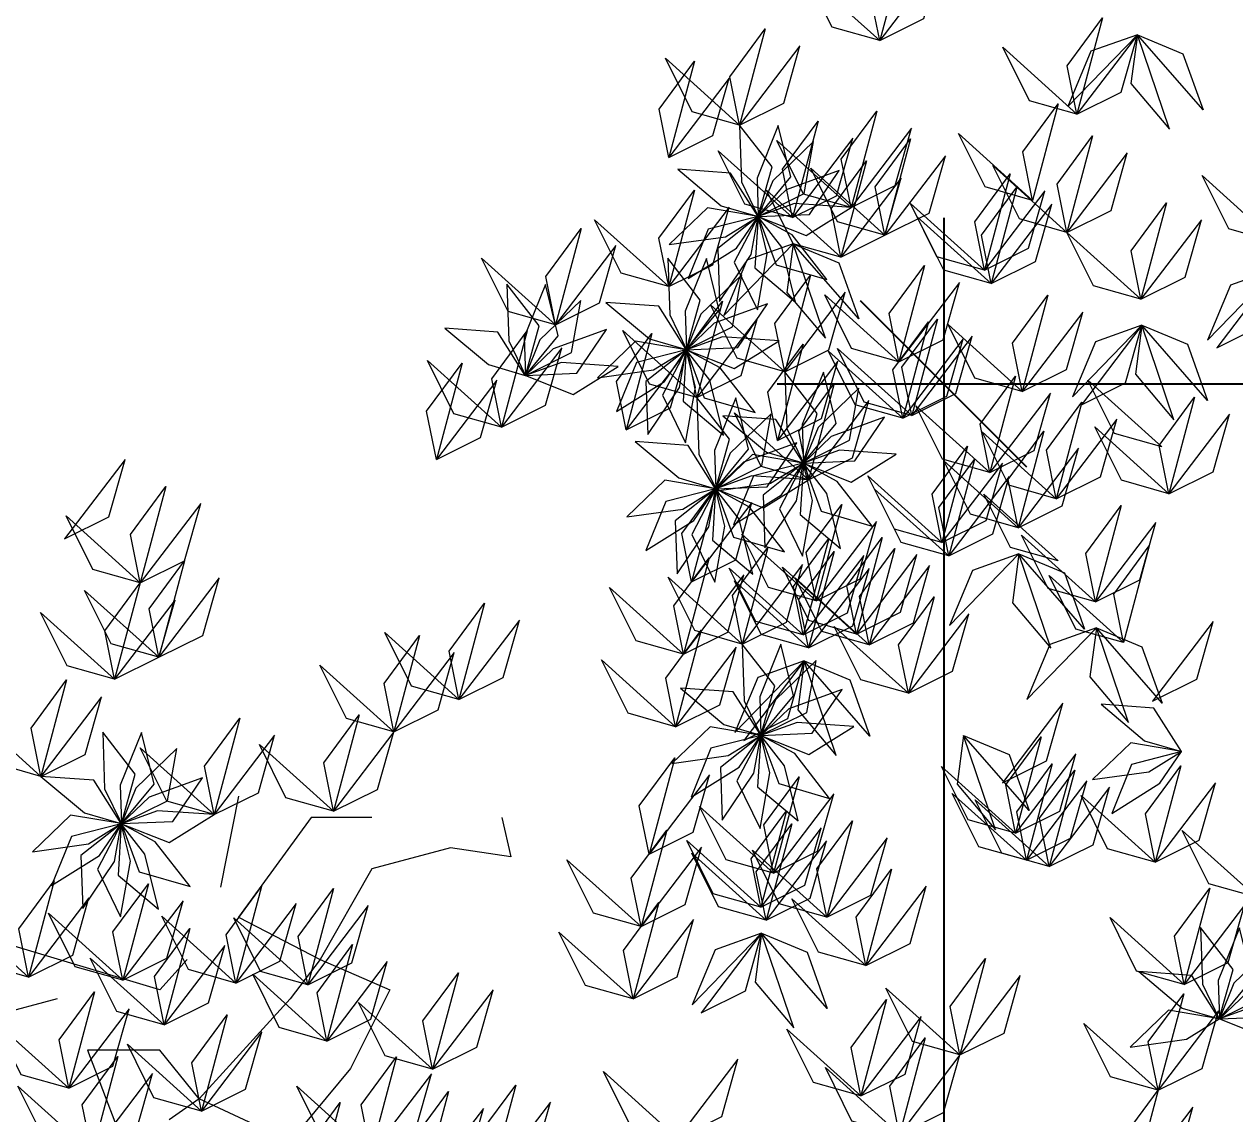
# Model space of a CAD drawing. Header units: inches. Extents: x 4350 to 28384, y -6772 to 993.
# Drawn here: x 15144.4 to 15217.2, y -863.1 to -797.6 of the extents above; entities that cross this region are included whole.
import ezdxf

# ---------------------------------------------------------------- set-up
doc = ezdxf.new("R2010")
doc.units = ezdxf.units.IN
doc.header["$MEASUREMENT"] = 0
doc.layers.add('ARREDAMENTO', color=2, linetype='Continuous', lineweight=18)
doc.layers.add('QUOTE', color=3, linetype='Continuous', lineweight=9)
doc.styles.get("Standard").update_dxf_attribs({"font": 'arial.ttf'})
doc.dimstyles.new('ook', dxfattribs={"dimtxt": 15, "dimasz": 10, "dimexe": 10, "dimexo": 10, "dimgap": 5, "dimtad": 1, "dimtoh": 1, "dimdec": 0, "dimzin": 0, "dimdsep": 46, "dimtxsty": 'Standard', "dimblk": 'OBLIQUE', "dimcen": 0.09, "dimdle": 10, "dimadec": 0, "dimazin": 0, "dimtfac": 1, "dimtdec": 0, "dimtofl": 0, "dimtmove": 0, "dimatfit": 3, "dimldrblk": 'OBLIQUE', "dimfxl": 1, "dimtfill": 2, "dimtfillclr": 1, "dimtolj": 1, "dimtzin": 0, "dimarcsym": 0})

# ---------------------------------------------------------------- blocks, each defined once
blk = doc.blocks.new('_Oblique')
at = {"color": 0, "linetype": 'ByBlock', "lineweight": -2}
blk.add_line((-0.5, -0.5), (0.5, 0.5), dxfattribs=at)
blk = doc.blocks.new('*D96')
at = {"layer": 'Defpoints', "color": 0, "transparency": 16777216}
for p in [(15335.606, -819.222), (15199.687, -1419.222), (15388.969, -1419.222)]:
    blk.add_point(p, dxfattribs=at)
at = {"layer": 'QUOTE', "color": 0, "lineweight": -2, "transparency": 16777216}
for p, q in [((15199.687, -809.222), (15199.687, -1429.222)), ((15325.606, -819.222), (15189.687, -819.222)), ((15378.969, -1419.222), (15189.687, -1419.222))]:
    blk.add_line(p, q, dxfattribs=at)
at = {"layer": 'QUOTE', "color": 0, "lineweight": -2, "transparency": 16777216, "xscale": 10, "yscale": 10, "zscale": 10}
for p, rotation in [((15199.687, -819.222), 90), ((15199.687, -1419.222), 270)]:
    blk.add_blockref('_Oblique', p, dxfattribs=dict(at, rotation=rotation))
at = {"layer": 'QUOTE', "color": 0, "transparency": 16777216, "insert": (15187.084, -1119.222), "char_height": 15, "attachment_point": 5, "rotation": 90, "bg_fill": 1, "box_fill_scale": 1.25, "bg_fill_color": 1, "bg_fill_transparency": 0}
blk.add_mtext('\\A1;600', dxfattribs=at)
blk = doc.blocks.new('jacaranda')
at = {"layer": 'ARREDAMENTO'}
for p, q in [((14074.969, 19336.106), (14073.879, 19330.654)), ((14079.331, 19334.834), (14074.969, 19328.836)), ((14082.966, 19334.834), (14079.331, 19334.834)), ((14090.781, 19334.834), (14091.326, 19332.471)), ((14087.691, 19333.016), (14082.966, 19331.744)), ((14091.326, 19332.471), (14087.691, 19333.016)), ((14089.509, 19332.471), (14089.509, 19332.471)), ((14082.966, 19331.744), (14079.876, 19326.292)), ((14074.969, 19328.836), (14079.876, 19326.292)), ((14070.244, 19324.474), (14058.067, 19328.109)), ((14070.244, 19324.474), (14071.879, 19326.292)), ((14079.876, 19326.292), (14078.059, 19323.929)), ((14079.876, 19326.292), (14084.056, 19324.474)), ((14064.064, 19323.929), (14059.339, 19322.657)), ((14078.059, 19323.929), (14072.606, 19317.931)), ((14084.056, 19324.474), (14081.694, 19319.749)), ((14083.511, 19322.657), (14083.511, 19322.657)), ((14082.239, 19321.566), (14082.239, 19321.566)), ((14070.244, 19320.839), (14065.882, 19320.839)), ((14065.882, 19320.839), (14067.699, 19316.114)), ((14072.606, 19317.931), (14070.244, 19320.839)), ((14081.694, 19319.749), (14078.059, 19315.387)), ((14072.606, 19317.931), (14070.789, 19316.659)), ((14078.059, 19315.387), (14072.606, 19317.931))]:
    blk.add_line(p, q, dxfattribs=at)
at = {"layer": 'ARREDAMENTO', "lineweight": 0}
for points in [[(14113.487, 19381.524), (14112.903, 19384.43), (14115.03, 19387.32), (14113.487, 19381.524)], [(14113.487, 19381.524), (14116.141, 19382.845), (14117.118, 19386.298), (14113.487, 19381.524)], [(14113.487, 19381.524), (14110.635, 19382.33), (14109.035, 19385.543), (14113.487, 19381.524)], [(14125.34, 19377.108), (14124.755, 19380.014), (14126.882, 19382.904), (14125.34, 19377.108)], [(14105.063, 19376.445), (14104.479, 19379.351), (14106.606, 19382.241), (14105.063, 19376.445)], [(14128.97, 19381.882), (14126.178, 19380.886), (14124.796, 19377.574), (14128.97, 19381.882)], [(14125.34, 19377.108), (14127.993, 19378.429), (14128.97, 19381.882), (14125.34, 19377.108)], [(14125.34, 19377.108), (14127.993, 19378.429), (14128.97, 19381.882), (14125.34, 19377.108)], [(14128.97, 19381.882), (14128.581, 19378.943), (14130.896, 19376.201), (14128.97, 19381.882)], [(14128.97, 19381.882), (14131.706, 19380.741), (14132.912, 19377.361), (14128.97, 19381.882)], [(14105.063, 19376.445), (14107.717, 19377.766), (14108.694, 19381.219), (14105.063, 19376.445)], [(14125.34, 19377.108), (14122.487, 19377.914), (14120.887, 19381.127), (14125.34, 19377.108)], [(14100.815, 19374.501), (14100.231, 19377.407), (14102.358, 19380.297), (14100.815, 19374.501)], [(14105.063, 19376.445), (14102.211, 19377.251), (14100.611, 19380.464), (14105.063, 19376.445)], [(14100.815, 19374.501), (14103.469, 19375.822), (14104.446, 19379.275), (14100.815, 19374.501)], [(14122.667, 19371.925), (14122.082, 19374.831), (14124.21, 19377.721), (14122.667, 19371.925)], [(14111.763, 19371.493), (14111.178, 19374.4), (14113.305, 19377.29), (14111.763, 19371.493)], [(14105.063, 19376.445), (14105.183, 19373.038), (14106.187, 19370.962), (14107.016, 19373.932), (14105.063, 19376.445)], [(14107.394, 19376.426), (14106.117, 19373.265), (14106.19, 19370.96), (14108.156, 19373.336), (14107.394, 19376.426)], [(14108.241, 19370.885), (14107.656, 19373.792), (14109.784, 19376.682), (14108.241, 19370.885)], [(14111.763, 19371.493), (14114.417, 19372.815), (14115.394, 19376.268), (14111.763, 19371.493)], [(14109.515, 19375.46), (14107.064, 19373.093), (14106.192, 19370.957), (14108.955, 19372.328), (14109.515, 19375.46)], [(14111.763, 19371.493), (14108.91, 19372.3), (14107.311, 19375.513), (14111.763, 19371.493)], [(14108.241, 19370.885), (14110.895, 19372.206), (14111.872, 19375.659), (14108.241, 19370.885)], [(14113.8, 19369.833), (14113.215, 19372.739), (14115.342, 19375.629), (14113.8, 19369.833)], [(14122.667, 19371.925), (14119.815, 19372.732), (14118.215, 19375.944), (14122.667, 19371.925)], [(14124.734, 19370.001), (14124.149, 19372.907), (14126.276, 19375.797), (14124.734, 19370.001)], [(14108.241, 19370.885), (14105.389, 19371.692), (14103.789, 19374.905), (14108.241, 19370.885)], [(14124.734, 19370.001), (14127.387, 19371.322), (14128.364, 19374.775), (14124.734, 19370.001)], [(14111.146, 19368.512), (14110.561, 19371.418), (14112.689, 19374.308), (14111.146, 19368.512)], [(14113.8, 19369.833), (14116.454, 19371.154), (14117.431, 19374.607), (14113.8, 19369.833)], [(14124.734, 19370.001), (14121.881, 19370.808), (14120.281, 19374.02), (14124.734, 19370.001)], [(14101.353, 19373.795), (14103.964, 19371.604), (14106.179, 19370.961), (14104.527, 19373.565), (14101.353, 19373.795)], [(14111.061, 19373.716), (14107.858, 19372.55), (14106.193, 19370.953), (14109.275, 19371.082), (14111.061, 19373.716)], [(14113.8, 19369.833), (14110.947, 19370.639), (14109.348, 19373.852), (14113.8, 19369.833)], [(14111.146, 19368.512), (14113.8, 19369.833), (14114.777, 19373.286), (14111.146, 19368.512)], [(14119.782, 19367.723), (14119.197, 19370.629), (14121.324, 19373.519), (14119.782, 19367.723)], [(14137.313, 19369.398), (14134.46, 19370.205), (14132.861, 19373.417), (14137.313, 19369.398)], [(14100.807, 19366.737), (14100.222, 19369.644), (14102.35, 19372.534), (14100.807, 19366.737)], [(14111.146, 19368.512), (14108.294, 19369.318), (14106.694, 19372.531), (14111.146, 19368.512)], [(14120.188, 19366.919), (14119.603, 19369.825), (14121.73, 19372.715), (14120.188, 19366.919)], [(14119.782, 19367.723), (14122.436, 19369.044), (14123.412, 19372.497), (14119.782, 19367.723)], [(14100.807, 19366.737), (14103.461, 19368.058), (14104.438, 19371.511), (14100.807, 19366.737)], [(14100.84, 19369.264), (14104.215, 19369.739), (14106.175, 19370.954), (14103.134, 19371.469), (14100.84, 19369.264)], [(14111.763, 19371.493), (14108.363, 19371.731), (14106.192, 19370.95), (14109.06, 19369.814), (14111.763, 19371.493)], [(14119.782, 19367.723), (14116.929, 19368.53), (14115.33, 19371.742), (14119.782, 19367.723)], [(14120.188, 19366.919), (14122.842, 19368.24), (14123.819, 19371.693), (14120.188, 19366.919)], [(14129.186, 19365.982), (14128.601, 19368.888), (14130.728, 19371.778), (14129.186, 19365.982)], [(14100.807, 19366.737), (14097.955, 19367.544), (14096.355, 19370.756), (14100.807, 19366.737)], [(14101.988, 19367.237), (14104.879, 19369.043), (14106.175, 19370.951), (14103.188, 19370.184), (14101.988, 19367.237)], [(14103.863, 19365.851), (14105.769, 19368.677), (14106.177, 19370.947), (14103.76, 19369.032), (14103.863, 19365.851)], [(14106.138, 19365.348), (14106.73, 19368.705), (14106.18, 19370.945), (14104.751, 19368.212), (14106.138, 19365.348)], [(14108.422, 19365.814), (14107.597, 19369.121), (14106.184, 19370.944), (14105.99, 19367.866), (14108.422, 19365.814)], [(14110.319, 19367.169), (14108.22, 19369.855), (14106.187, 19370.945), (14107.262, 19368.053), (14110.319, 19367.169)], [(14120.188, 19366.919), (14117.335, 19367.725), (14115.736, 19370.938), (14120.188, 19366.919)], [(14129.186, 19365.982), (14131.839, 19367.303), (14132.816, 19370.756), (14129.186, 19365.982)], [(14094.007, 19364.437), (14093.422, 19367.343), (14095.549, 19370.233), (14094.007, 19364.437)], [(14129.186, 19365.982), (14126.333, 19366.789), (14124.734, 19370.001), (14129.186, 19365.982)], [(14094.007, 19364.437), (14096.661, 19365.758), (14097.638, 19369.211), (14094.007, 19364.437)], [(14108.294, 19369.318), (14105.501, 19368.323), (14104.12, 19365.011), (14108.294, 19369.318)], [(14108.294, 19369.318), (14107.904, 19366.38), (14110.22, 19363.638), (14108.294, 19369.318)], [(14108.294, 19369.318), (14111.03, 19368.177), (14112.235, 19364.797), (14108.294, 19369.318)], [(14094.007, 19364.437), (14091.154, 19365.244), (14089.555, 19368.456), (14094.007, 19364.437)], [(14100.748, 19368.441), (14100.867, 19365.034), (14101.871, 19362.957), (14102.7, 19365.928), (14100.748, 19368.441)], [(14103.078, 19368.422), (14101.801, 19365.261), (14101.874, 19362.956), (14103.84, 19365.332), (14103.078, 19368.422)], [(14105.199, 19367.456), (14102.748, 19365.089), (14101.876, 19362.953), (14104.639, 19364.324), (14105.199, 19367.456)], [(14114.644, 19362.223), (14114.06, 19365.129), (14116.187, 19368.019), (14114.644, 19362.223)], [(14137.365, 19367.831), (14134.573, 19366.836), (14133.191, 19363.524), (14137.365, 19367.831)], [(14133.734, 19363.057), (14136.388, 19364.378), (14137.365, 19367.831), (14133.734, 19363.057)], [(14091.076, 19366.89), (14091.195, 19363.484), (14092.199, 19361.407), (14093.029, 19364.378), (14091.076, 19366.89)], [(14093.406, 19366.871), (14092.13, 19363.711), (14092.202, 19361.405), (14094.168, 19363.782), (14093.406, 19366.871)], [(14107.78, 19361.625), (14107.195, 19364.531), (14109.322, 19367.421), (14107.78, 19361.625)], [(14114.644, 19362.223), (14117.298, 19363.544), (14118.275, 19366.997), (14114.644, 19362.223)], [(14107.78, 19361.625), (14110.434, 19362.946), (14111.411, 19366.399), (14107.78, 19361.625)], [(14114.644, 19362.223), (14111.792, 19363.029), (14110.192, 19366.242), (14114.644, 19362.223)], [(14122.056, 19360.433), (14121.471, 19363.34), (14123.598, 19366.23), (14122.056, 19360.433)], [(14095.528, 19365.906), (14093.076, 19363.538), (14092.204, 19361.402), (14094.967, 19362.774), (14095.528, 19365.906)], [(14097.037, 19365.791), (14099.648, 19363.6), (14101.863, 19362.956), (14100.211, 19365.561), (14097.037, 19365.791)], [(14106.745, 19365.712), (14103.542, 19364.546), (14101.877, 19362.949), (14104.959, 19363.078), (14106.745, 19365.712)], [(14102.508, 19360.079), (14101.924, 19362.985), (14104.051, 19365.875), (14102.508, 19360.079)], [(14107.78, 19361.625), (14104.927, 19362.432), (14103.328, 19365.644), (14107.78, 19361.625)], [(14102.508, 19360.079), (14105.162, 19361.4), (14106.139, 19364.853), (14102.508, 19360.079)], [(14114.87, 19358.837), (14114.285, 19361.743), (14116.412, 19364.633), (14114.87, 19358.837)], [(14115.41, 19358.996), (14114.825, 19361.902), (14116.953, 19364.792), (14115.41, 19358.996)], [(14122.056, 19360.433), (14124.71, 19361.755), (14125.687, 19365.208), (14122.056, 19360.433)], [(14087.365, 19364.24), (14089.977, 19362.049), (14092.192, 19361.406), (14090.539, 19364.01), (14087.365, 19364.24)], [(14090.759, 19358.289), (14090.174, 19361.195), (14092.301, 19364.085), (14090.759, 19358.289)], [(14097.073, 19364.161), (14093.87, 19362.995), (14092.205, 19361.399), (14095.287, 19361.528), (14097.073, 19364.161)], [(14098.26, 19358.135), (14097.676, 19361.041), (14099.803, 19363.931), (14098.26, 19358.135)], [(14102.508, 19360.079), (14099.656, 19360.885), (14098.056, 19364.098), (14102.508, 19360.079)], [(14122.056, 19360.433), (14119.203, 19361.24), (14117.604, 19364.453), (14122.056, 19360.433)], [(14129.238, 19364.415), (14126.446, 19363.42), (14125.064, 19360.108), (14129.238, 19364.415)], [(14125.607, 19359.641), (14128.261, 19360.962), (14129.238, 19364.415), (14125.607, 19359.641)], [(14129.238, 19364.415), (14128.848, 19361.476), (14131.164, 19358.735), (14129.238, 19364.415)], [(14129.238, 19364.415), (14131.974, 19363.274), (14133.179, 19359.894), (14129.238, 19364.415)], [(14096.524, 19361.26), (14099.899, 19361.735), (14101.859, 19362.95), (14098.818, 19363.465), (14096.524, 19361.26)], [(14107.447, 19363.489), (14104.047, 19363.727), (14101.877, 19362.946), (14104.744, 19361.81), (14107.447, 19363.489)], [(14107.343, 19357.488), (14106.758, 19360.394), (14108.886, 19363.284), (14107.343, 19357.488)], [(14114.87, 19358.837), (14117.523, 19360.158), (14118.5, 19363.611), (14114.87, 19358.837)], [(14115.41, 19358.996), (14118.064, 19360.317), (14119.041, 19363.77), (14115.41, 19358.996)], [(14090.759, 19358.289), (14093.413, 19359.61), (14094.39, 19363.063), (14090.759, 19358.289)], [(14097.673, 19359.232), (14100.563, 19361.039), (14101.86, 19362.947), (14098.872, 19362.18), (14097.673, 19359.232)], [(14098.26, 19358.135), (14100.914, 19359.456), (14101.891, 19362.909), (14098.26, 19358.135)], [(14099.547, 19357.847), (14101.453, 19360.673), (14101.861, 19362.943), (14099.444, 19361.028), (14099.547, 19357.847)], [(14101.823, 19357.344), (14102.414, 19360.701), (14101.864, 19362.941), (14100.435, 19360.208), (14101.823, 19357.344)], [(14104.106, 19357.81), (14103.281, 19361.117), (14101.868, 19362.94), (14101.674, 19359.862), (14104.106, 19357.81)], [(14106.003, 19359.165), (14103.904, 19361.85), (14101.871, 19362.94), (14102.946, 19360.049), (14106.003, 19359.165)], [(14114.87, 19358.837), (14112.017, 19359.644), (14110.417, 19362.856), (14114.87, 19358.837)], [(14115.41, 19358.996), (14112.558, 19359.803), (14110.958, 19363.015), (14115.41, 19358.996)], [(14086.851, 19356.343), (14086.266, 19359.25), (14088.394, 19362.14), (14086.851, 19356.343)], [(14090.759, 19358.289), (14087.906, 19359.095), (14086.307, 19362.308), (14090.759, 19358.289)], [(14097.775, 19361.939), (14094.375, 19362.176), (14092.205, 19361.395), (14095.073, 19360.259), (14097.775, 19361.939)], [(14107.343, 19357.488), (14109.997, 19358.809), (14110.974, 19362.262), (14107.343, 19357.488)], [(14107.78, 19361.625), (14107.899, 19358.219), (14108.903, 19356.142), (14109.733, 19359.113), (14107.78, 19361.625)], [(14086.851, 19356.343), (14089.505, 19357.665), (14090.482, 19361.118), (14086.851, 19356.343)], [(14109.208, 19355.127), (14108.623, 19358.034), (14110.75, 19360.923), (14109.208, 19355.127)], [(14110.11, 19361.606), (14108.834, 19358.446), (14108.906, 19356.14), (14110.872, 19358.517), (14110.11, 19361.606)], [(14120.112, 19355.559), (14119.527, 19358.465), (14121.655, 19361.355), (14120.112, 19355.559)], [(14130.448, 19357.107), (14127.596, 19357.913), (14125.996, 19361.126), (14130.448, 19357.107)], [(14112.232, 19360.641), (14109.78, 19358.273), (14108.908, 19356.137), (14111.671, 19357.509), (14112.232, 19360.641)], [(14120.112, 19355.559), (14122.766, 19356.88), (14123.743, 19360.333), (14120.112, 19355.559)], [(14102.508, 19360.079), (14102.628, 19356.672), (14103.632, 19354.596), (14104.461, 19357.566), (14102.508, 19360.079)], [(14104.839, 19360.06), (14103.562, 19356.899), (14103.635, 19354.594), (14105.601, 19356.97), (14104.839, 19360.06)], [(14109.208, 19355.127), (14111.862, 19356.448), (14112.839, 19359.901), (14109.208, 19355.127)], [(14120.112, 19355.559), (14117.26, 19356.366), (14115.66, 19359.578), (14120.112, 19355.559)], [(14124.096, 19353.993), (14123.511, 19356.9), (14125.638, 19359.79), (14124.096, 19353.993)], [(14130.865, 19354.293), (14130.28, 19357.199), (14132.408, 19360.089), (14130.865, 19354.293)], [(14106.96, 19359.094), (14104.509, 19356.727), (14103.637, 19354.591), (14106.4, 19355.962), (14106.96, 19359.094)], [(14104.069, 19358.975), (14106.681, 19356.784), (14108.896, 19356.141), (14107.243, 19358.745), (14104.069, 19358.975)], [(14109.208, 19355.127), (14106.355, 19355.934), (14104.756, 19359.146), (14109.208, 19355.127)], [(14113.777, 19358.896), (14110.574, 19357.73), (14108.909, 19356.134), (14111.991, 19356.263), (14113.777, 19358.896)], [(14124.096, 19353.993), (14126.749, 19355.315), (14127.726, 19358.768), (14124.096, 19353.993)], [(14130.865, 19354.293), (14133.519, 19355.614), (14134.496, 19359.067), (14130.865, 19354.293)], [(14124.096, 19353.993), (14121.243, 19354.8), (14119.643, 19358.013), (14124.096, 19353.993)], [(14121.799, 19352.247), (14121.214, 19355.153), (14123.342, 19358.043), (14121.799, 19352.247)], [(14130.865, 19354.293), (14128.013, 19355.1), (14126.413, 19358.312), (14130.865, 19354.293)], [(14098.798, 19357.429), (14101.409, 19355.238), (14103.624, 19354.594), (14101.972, 19357.199), (14098.798, 19357.429)], [(14108.506, 19357.35), (14105.303, 19356.184), (14103.638, 19354.587), (14106.72, 19354.716), (14108.506, 19357.35)], [(14103.556, 19354.445), (14106.931, 19354.919), (14108.892, 19356.135), (14105.85, 19356.649), (14103.556, 19354.445)], [(14114.479, 19356.674), (14111.079, 19356.911), (14108.909, 19356.13), (14111.777, 19354.994), (14114.479, 19356.674)], [(14117.227, 19351.357), (14116.642, 19354.263), (14118.769, 19357.153), (14117.227, 19351.357)], [(14121.799, 19352.247), (14124.453, 19353.568), (14125.43, 19357.021), (14121.799, 19352.247)], [(14064.514, 19351.575), (14067.168, 19352.896), (14068.145, 19356.349), (14064.514, 19351.575)], [(14104.705, 19352.417), (14107.595, 19354.223), (14108.892, 19356.131), (14105.904, 19355.364), (14104.705, 19352.417)], [(14106.579, 19351.032), (14108.485, 19353.858), (14108.893, 19356.128), (14106.476, 19354.212), (14106.579, 19351.032)], [(14108.855, 19350.529), (14109.447, 19353.885), (14108.896, 19356.125), (14107.467, 19353.392), (14108.855, 19350.529)], [(14111.138, 19350.995), (14110.314, 19354.302), (14108.9, 19356.124), (14108.706, 19353.046), (14111.138, 19350.995)], [(14113.035, 19352.349), (14110.936, 19355.035), (14108.904, 19356.125), (14109.979, 19353.234), (14113.035, 19352.349)], [(14117.633, 19350.552), (14117.048, 19353.459), (14119.175, 19356.349), (14117.633, 19350.552)], [(14117.227, 19351.357), (14119.881, 19352.678), (14120.858, 19356.131), (14117.227, 19351.357)], [(14121.799, 19352.247), (14118.947, 19353.054), (14117.347, 19356.266), (14121.799, 19352.247)], [(14098.285, 19352.898), (14101.66, 19353.373), (14103.62, 19354.588), (14100.579, 19355.103), (14098.285, 19352.898)], [(14109.208, 19355.127), (14105.808, 19355.365), (14103.637, 19354.584), (14106.505, 19353.448), (14109.208, 19355.127)], [(14117.227, 19351.357), (14114.374, 19352.164), (14112.775, 19355.376), (14117.227, 19351.357)], [(14117.633, 19350.552), (14120.287, 19351.873), (14121.264, 19355.327), (14117.633, 19350.552)], [(14069.057, 19348.934), (14068.473, 19351.841), (14070.6, 19354.731), (14069.057, 19348.934)], [(14099.434, 19350.87), (14102.324, 19352.677), (14103.62, 19354.585), (14100.633, 19353.818), (14099.434, 19350.87)], [(14101.308, 19349.485), (14103.214, 19352.311), (14103.622, 19354.581), (14101.205, 19352.666), (14101.308, 19349.485)], [(14102.181, 19348.993), (14101.596, 19351.899), (14103.723, 19354.789), (14102.181, 19348.993)], [(14103.584, 19348.982), (14104.175, 19352.339), (14103.625, 19354.579), (14102.196, 19351.846), (14103.584, 19348.982)], [(14105.867, 19349.448), (14105.042, 19352.755), (14103.629, 19354.578), (14103.435, 19351.5), (14105.867, 19349.448)], [(14107.764, 19350.803), (14105.665, 19353.488), (14103.632, 19354.578), (14104.707, 19351.687), (14107.764, 19350.803)], [(14117.633, 19350.552), (14114.78, 19351.359), (14113.181, 19354.572), (14117.633, 19350.552)], [(14069.057, 19348.934), (14071.711, 19350.256), (14072.688, 19353.709), (14069.057, 19348.934)], [(14102.181, 19348.993), (14104.835, 19350.314), (14105.812, 19353.767), (14102.181, 19348.993)], [(14109.66, 19347.848), (14109.075, 19350.754), (14111.202, 19353.644), (14109.66, 19347.848)], [(14124.201, 19350.25), (14121.348, 19351.057), (14119.749, 19354.269), (14124.201, 19350.25)], [(14069.057, 19348.934), (14066.205, 19349.741), (14064.605, 19352.954), (14069.057, 19348.934)], [(14126.457, 19347.791), (14125.872, 19350.698), (14127.999, 19353.588), (14126.457, 19347.791)], [(14109.66, 19347.848), (14112.313, 19349.169), (14113.29, 19352.622), (14109.66, 19347.848)], [(14126.457, 19347.791), (14129.11, 19349.112), (14130.087, 19352.565), (14126.457, 19347.791)], [(14109.66, 19347.848), (14106.807, 19348.655), (14105.207, 19351.867), (14109.66, 19347.848)], [(14108.896, 19345.806), (14108.311, 19348.713), (14110.439, 19351.603), (14108.896, 19345.806)], [(14112.09, 19345.856), (14111.505, 19348.763), (14113.632, 19351.653), (14112.09, 19345.856)], [(14126.457, 19347.791), (14123.604, 19348.598), (14122.004, 19351.811), (14126.457, 19347.791)], [(14105.225, 19345.259), (14104.64, 19348.165), (14106.767, 19351.055), (14105.225, 19345.259)], [(14109.213, 19345.027), (14108.628, 19347.934), (14110.756, 19350.824), (14109.213, 19345.027)], [(14112.856, 19345.21), (14112.271, 19348.116), (14114.398, 19351.006), (14112.856, 19345.21)], [(14128.13, 19345.354), (14127.545, 19348.26), (14129.673, 19351.15), (14128.13, 19345.354)], [(14070.169, 19344.459), (14069.584, 19347.366), (14071.711, 19350.256), (14070.169, 19344.459)], [(14101.702, 19344.642), (14101.117, 19347.548), (14103.244, 19350.438), (14101.702, 19344.642)], [(14105.225, 19345.259), (14107.879, 19346.58), (14108.856, 19350.033), (14105.225, 19345.259)], [(14108.896, 19345.806), (14111.55, 19347.128), (14112.527, 19350.581), (14108.896, 19345.806)], [(14112.09, 19345.856), (14114.743, 19347.178), (14115.72, 19350.631), (14112.09, 19345.856)], [(14112.856, 19345.21), (14115.51, 19346.531), (14116.487, 19349.984), (14112.856, 19345.21)], [(14121.851, 19350.68), (14119.059, 19349.685), (14117.678, 19346.373), (14121.851, 19350.68)], [(14121.851, 19350.68), (14121.462, 19347.742), (14123.777, 19345), (14121.851, 19350.68)], [(14121.851, 19350.68), (14124.588, 19349.539), (14125.793, 19346.159), (14121.851, 19350.68)], [(14105.225, 19345.259), (14102.372, 19346.066), (14100.773, 19349.278), (14105.225, 19345.259)], [(14101.702, 19344.642), (14104.356, 19345.963), (14105.333, 19349.416), (14101.702, 19344.642)], [(14108.896, 19345.806), (14106.044, 19346.613), (14104.444, 19349.826), (14108.896, 19345.806)], [(14112.09, 19345.856), (14109.237, 19346.663), (14107.637, 19349.876), (14112.09, 19345.856)], [(14109.213, 19345.027), (14111.867, 19346.348), (14112.844, 19349.801), (14109.213, 19345.027)], [(14128.13, 19345.354), (14125.278, 19346.161), (14123.678, 19349.373), (14128.13, 19345.354)], [(14067.515, 19343.138), (14066.93, 19346.045), (14069.057, 19348.934), (14067.515, 19343.138)], [(14070.169, 19344.459), (14072.823, 19345.78), (14073.8, 19349.233), (14070.169, 19344.459)], [(14101.702, 19344.642), (14098.849, 19345.449), (14097.25, 19348.661), (14101.702, 19344.642)], [(14109.213, 19345.027), (14106.361, 19345.834), (14104.761, 19349.047), (14109.213, 19345.027)], [(14112.856, 19345.21), (14110.003, 19346.016), (14108.404, 19349.229), (14112.856, 19345.21)], [(14070.169, 19344.459), (14067.316, 19345.266), (14065.717, 19348.479), (14070.169, 19344.459)], [(14067.515, 19343.138), (14070.169, 19344.459), (14071.146, 19347.912), (14067.515, 19343.138)], [(14115.211, 19342.299), (14114.626, 19345.205), (14116.753, 19348.095), (14115.211, 19342.299)], [(14067.515, 19343.138), (14064.662, 19343.945), (14063.063, 19347.157), (14067.515, 19343.138)], [(14088.204, 19341.923), (14087.619, 19344.829), (14089.746, 19347.719), (14088.204, 19341.923)], [(14115.211, 19342.299), (14117.864, 19343.62), (14118.841, 19347.073), (14115.211, 19342.299)], [(14088.204, 19341.923), (14090.858, 19343.244), (14091.835, 19346.697), (14088.204, 19341.923)], [(14129.886, 19341.832), (14132.54, 19343.153), (14133.517, 19346.606), (14129.886, 19341.832)], [(14084.296, 19339.977), (14083.711, 19342.884), (14085.839, 19345.774), (14084.296, 19339.977)], [(14088.204, 19341.923), (14085.351, 19342.729), (14083.752, 19345.942), (14088.204, 19341.923)], [(14101.223, 19340.291), (14100.638, 19343.197), (14102.766, 19346.087), (14101.223, 19340.291)], [(14115.211, 19342.299), (14112.358, 19343.105), (14110.759, 19346.318), (14115.211, 19342.299)], [(14126.509, 19346.224), (14123.717, 19345.229), (14122.335, 19341.917), (14126.509, 19346.224)], [(14126.509, 19346.224), (14126.119, 19343.286), (14128.435, 19340.544), (14126.509, 19346.224)], [(14126.509, 19346.224), (14129.245, 19345.083), (14130.45, 19341.703), (14126.509, 19346.224)], [(14101.223, 19340.291), (14103.877, 19341.612), (14104.854, 19345.065), (14101.223, 19340.291)], [(14105.225, 19345.259), (14105.344, 19341.853), (14106.348, 19339.776), (14107.178, 19342.747), (14105.225, 19345.259)], [(14107.555, 19345.24), (14106.279, 19342.08), (14106.351, 19339.774), (14108.317, 19342.151), (14107.555, 19345.24)], [(14084.296, 19339.977), (14086.95, 19341.298), (14087.927, 19344.751), (14084.296, 19339.977)], [(14101.223, 19340.291), (14098.371, 19341.098), (14096.771, 19344.31), (14101.223, 19340.291)], [(14108.948, 19344.239), (14106.156, 19343.244), (14104.775, 19339.932), (14108.948, 19344.239)], [(14105.318, 19339.465), (14107.971, 19340.786), (14108.948, 19344.239), (14105.318, 19339.465)], [(14109.677, 19344.275), (14107.225, 19341.907), (14106.353, 19339.771), (14109.116, 19341.143), (14109.677, 19344.275)], [(14108.948, 19344.239), (14108.559, 19341.301), (14110.874, 19338.559), (14108.948, 19344.239)], [(14108.948, 19344.239), (14111.685, 19343.099), (14112.89, 19339.718), (14108.948, 19344.239)], [(14084.296, 19339.977), (14081.444, 19340.784), (14079.844, 19343.996), (14084.296, 19339.977)], [(14063.09, 19337.303), (14062.505, 19340.21), (14064.632, 19343.1), (14063.09, 19337.303)], [(14063.09, 19337.303), (14065.744, 19338.625), (14066.721, 19342.078), (14063.09, 19337.303)], [(14101.514, 19342.609), (14104.126, 19340.418), (14106.341, 19339.775), (14104.688, 19342.379), (14101.514, 19342.609)], [(14111.222, 19342.53), (14108.019, 19341.364), (14106.354, 19339.768), (14109.436, 19339.897), (14111.222, 19342.53)], [(14063.09, 19337.303), (14060.237, 19338.11), (14058.638, 19341.323), (14063.09, 19337.303)], [(14120.859, 19336.924), (14123.513, 19338.245), (14124.49, 19341.698), (14120.859, 19336.924)], [(14126.789, 19341.638), (14129.4, 19339.447), (14131.615, 19338.804), (14129.962, 19341.408), (14126.789, 19341.638)], [(14073.5, 19335.002), (14072.915, 19337.908), (14075.042, 19340.798), (14073.5, 19335.002)], [(14080.666, 19335.203), (14080.081, 19338.109), (14082.208, 19340.999), (14080.666, 19335.203)], [(14111.924, 19340.308), (14108.524, 19340.545), (14106.354, 19339.764), (14109.222, 19338.628), (14111.924, 19340.308)], [(14066.8, 19339.953), (14066.919, 19336.547), (14067.923, 19334.47), (14068.753, 19337.441), (14066.8, 19339.953)], [(14069.131, 19339.934), (14067.854, 19336.774), (14067.927, 19334.469), (14069.893, 19336.845), (14069.131, 19339.934)], [(14080.666, 19335.203), (14083.319, 19336.524), (14084.296, 19339.977), (14080.666, 19335.203)], [(14101.001, 19338.079), (14104.376, 19338.553), (14106.337, 19339.769), (14103.295, 19340.283), (14101.001, 19338.079)], [(14073.5, 19335.002), (14076.153, 19336.323), (14077.13, 19339.776), (14073.5, 19335.002)], [(14080.666, 19335.203), (14077.813, 19336.01), (14076.213, 19339.222), (14080.666, 19335.203)], [(14102.15, 19336.051), (14105.04, 19337.857), (14106.337, 19339.765), (14103.349, 19338.998), (14102.15, 19336.051)], [(14104.024, 19334.666), (14105.93, 19337.491), (14106.338, 19339.762), (14103.921, 19337.846), (14104.024, 19334.666)], [(14106.3, 19334.163), (14106.892, 19337.519), (14106.341, 19339.759), (14104.912, 19337.026), (14106.3, 19334.163)], [(14108.583, 19334.629), (14107.759, 19337.936), (14106.345, 19339.758), (14106.151, 19336.68), (14108.583, 19334.629)], [(14110.48, 19335.983), (14108.381, 19338.669), (14106.349, 19339.759), (14107.424, 19336.868), (14110.48, 19335.983)], [(14118.524, 19339.767), (14118.134, 19336.828), (14120.45, 19334.087), (14118.524, 19339.767)], [(14118.524, 19339.767), (14121.26, 19338.626), (14122.465, 19335.246), (14118.524, 19339.767)], [(14121.646, 19333.884), (14121.061, 19336.79), (14123.188, 19339.68), (14121.646, 19333.884)], [(14126.275, 19337.108), (14129.651, 19337.582), (14131.611, 19338.798), (14128.57, 19339.312), (14126.275, 19337.108)], [(14071.252, 19338.969), (14068.8, 19336.601), (14067.929, 19334.466), (14070.692, 19335.837), (14071.252, 19338.969)], [(14073.5, 19335.002), (14070.647, 19335.809), (14069.048, 19339.021), (14073.5, 19335.002)], [(14099.626, 19332.627), (14099.041, 19335.533), (14101.168, 19338.423), (14099.626, 19332.627)], [(14121.646, 19333.884), (14124.3, 19335.205), (14125.277, 19338.658), (14121.646, 19333.884)], [(14127.424, 19335.08), (14130.315, 19336.886), (14131.611, 19338.794), (14128.624, 19338.027), (14127.424, 19335.08)], [(14121.646, 19333.884), (14118.793, 19334.691), (14117.194, 19337.903), (14121.646, 19333.884)], [(14122.302, 19332.262), (14121.717, 19335.168), (14123.844, 19338.058), (14122.302, 19332.262)], [(14123.668, 19331.877), (14123.083, 19334.783), (14125.211, 19337.673), (14123.668, 19331.877)], [(14130.034, 19332.143), (14129.45, 19335.049), (14131.577, 19337.939), (14130.034, 19332.143)], [(14063.09, 19337.303), (14065.701, 19335.113), (14067.916, 19334.469), (14066.264, 19337.074), (14063.09, 19337.303)], [(14072.798, 19337.224), (14069.595, 19336.059), (14067.93, 19334.462), (14071.012, 19334.591), (14072.798, 19337.224)], [(14099.626, 19332.627), (14102.28, 19333.948), (14103.257, 19337.401), (14099.626, 19332.627)], [(14107.105, 19331.482), (14106.52, 19334.388), (14108.647, 19337.278), (14107.105, 19331.482)], [(14122.302, 19332.262), (14124.955, 19333.583), (14125.932, 19337.036), (14122.302, 19332.262)], [(14130.034, 19332.143), (14132.688, 19333.464), (14133.665, 19336.917), (14130.034, 19332.143)], [(14107.105, 19331.482), (14109.758, 19332.803), (14110.735, 19336.256), (14107.105, 19331.482)], [(14122.302, 19332.262), (14119.449, 19333.068), (14117.85, 19336.281), (14122.302, 19332.262)], [(14123.668, 19331.877), (14126.322, 19333.198), (14127.299, 19336.651), (14123.668, 19331.877)], [(14130.034, 19332.143), (14127.182, 19332.95), (14125.582, 19336.162), (14130.034, 19332.143)], [(14107.105, 19331.482), (14104.252, 19332.289), (14102.652, 19335.501), (14107.105, 19331.482)], [(14123.668, 19331.877), (14120.816, 19332.684), (14119.216, 19335.896), (14123.668, 19331.877)], [(14062.576, 19332.773), (14065.952, 19333.248), (14067.912, 19334.463), (14064.871, 19334.978), (14062.576, 19332.773)], [(14073.5, 19335.002), (14070.1, 19335.24), (14067.929, 19334.458), (14070.797, 19333.323), (14073.5, 19335.002)], [(14106.341, 19329.44), (14105.756, 19332.347), (14107.884, 19335.237), (14106.341, 19329.44)], [(14063.725, 19330.745), (14066.616, 19332.552), (14067.912, 19334.459), (14064.925, 19333.693), (14063.725, 19330.745)], [(14065.6, 19329.36), (14067.505, 19332.186), (14067.914, 19334.456), (14065.496, 19332.54), (14065.6, 19329.36)], [(14067.875, 19328.857), (14068.467, 19332.214), (14067.917, 19334.454), (14066.488, 19331.72), (14067.875, 19328.857)], [(14070.159, 19329.323), (14069.334, 19332.63), (14067.92, 19334.453), (14067.726, 19331.374), (14070.159, 19329.323)], [(14072.055, 19330.677), (14069.957, 19333.363), (14067.924, 19334.453), (14068.999, 19331.562), (14072.055, 19330.677)], [(14099.147, 19328.276), (14098.562, 19331.182), (14100.69, 19334.072), (14099.147, 19328.276)], [(14106.658, 19328.661), (14106.073, 19331.567), (14108.201, 19334.457), (14106.658, 19328.661)], [(14106.341, 19329.44), (14108.995, 19330.761), (14109.972, 19334.214), (14106.341, 19329.44)], [(14110.301, 19328.843), (14109.716, 19331.75), (14111.843, 19334.64), (14110.301, 19328.843)], [(14136.117, 19330.035), (14133.264, 19330.842), (14131.665, 19334.054), (14136.117, 19330.035)], [(14106.341, 19329.44), (14103.489, 19330.247), (14101.889, 19333.459), (14106.341, 19329.44)], [(14106.658, 19328.661), (14109.312, 19329.982), (14110.289, 19333.435), (14106.658, 19328.661)], [(14110.301, 19328.843), (14112.955, 19330.164), (14113.932, 19333.618), (14110.301, 19328.843)], [(14099.147, 19328.276), (14101.801, 19329.597), (14102.778, 19333.05), (14099.147, 19328.276)], [(14106.658, 19328.661), (14103.806, 19329.468), (14102.206, 19332.68), (14106.658, 19328.661)], [(14110.301, 19328.843), (14107.448, 19329.65), (14105.849, 19332.863), (14110.301, 19328.843)], [(14099.147, 19328.276), (14096.294, 19329.083), (14094.695, 19332.295), (14099.147, 19328.276)], [(14112.656, 19325.932), (14112.071, 19328.839), (14114.198, 19331.729), (14112.656, 19325.932)], [(14062.346, 19325.231), (14061.761, 19328.138), (14063.889, 19331.028), (14062.346, 19325.231)], [(14068.002, 19325.054), (14067.417, 19327.96), (14069.544, 19330.85), (14068.002, 19325.054)], [(14074.8, 19324.883), (14074.215, 19327.789), (14076.343, 19330.679), (14074.8, 19324.883)], [(14079.125, 19324.775), (14078.54, 19327.681), (14080.668, 19330.571), (14079.125, 19324.775)], [(14112.656, 19325.932), (14115.309, 19327.253), (14116.286, 19330.706), (14112.656, 19325.932)], [(14131.776, 19324.798), (14131.191, 19327.704), (14133.318, 19330.594), (14131.776, 19324.798)], [(14062.346, 19325.231), (14065, 19326.552), (14065.977, 19330.005), (14062.346, 19325.231)], [(14068.002, 19325.054), (14070.656, 19326.375), (14071.633, 19329.828), (14068.002, 19325.054)], [(14074.8, 19324.883), (14077.454, 19326.204), (14078.431, 19329.657), (14074.8, 19324.883)], [(14098.668, 19323.925), (14098.083, 19326.831), (14100.211, 19329.721), (14098.668, 19323.925)], [(14112.656, 19325.932), (14109.803, 19326.739), (14108.204, 19329.952), (14112.656, 19325.932)], [(14062.346, 19325.231), (14059.494, 19326.038), (14057.894, 19329.25), (14062.346, 19325.231)], [(14068.002, 19325.054), (14065.149, 19325.861), (14063.55, 19329.073), (14068.002, 19325.054)], [(14074.8, 19324.883), (14071.948, 19325.69), (14070.348, 19328.902), (14074.8, 19324.883)], [(14079.125, 19324.775), (14081.779, 19326.096), (14082.756, 19329.549), (14079.125, 19324.775)], [(14131.776, 19324.798), (14134.43, 19326.119), (14135.407, 19329.572), (14131.776, 19324.798)], [(14070.503, 19322.362), (14069.918, 19325.268), (14072.046, 19328.158), (14070.503, 19322.362)], [(14079.125, 19324.775), (14076.273, 19325.581), (14074.673, 19328.794), (14079.125, 19324.775)], [(14098.668, 19323.925), (14101.322, 19325.246), (14102.299, 19328.699), (14098.668, 19323.925)], [(14131.776, 19324.798), (14128.923, 19325.605), (14127.324, 19328.817), (14131.776, 19324.798)], [(14132.767, 19328.217), (14132.886, 19324.811), (14133.89, 19322.734), (14134.72, 19325.705), (14132.767, 19328.217)], [(14135.098, 19328.198), (14133.821, 19325.038), (14133.894, 19322.732), (14135.86, 19325.109), (14135.098, 19328.198)], [(14098.668, 19323.925), (14095.816, 19324.732), (14094.216, 19327.944), (14098.668, 19323.925)], [(14106.393, 19327.873), (14103.601, 19326.878), (14102.22, 19323.566), (14106.393, 19327.873)], [(14102.763, 19323.099), (14105.416, 19324.42), (14106.393, 19327.873), (14102.763, 19323.099)], [(14106.393, 19327.873), (14106.004, 19324.935), (14108.319, 19322.193), (14106.393, 19327.873)], [(14106.393, 19327.873), (14109.13, 19326.732), (14110.335, 19323.352), (14106.393, 19327.873)], [(14070.503, 19322.362), (14073.157, 19323.683), (14074.134, 19327.136), (14070.503, 19322.362)], [(14080.267, 19321.394), (14079.682, 19324.3), (14081.809, 19327.19), (14080.267, 19321.394)], [(14137.219, 19327.233), (14134.767, 19324.865), (14133.896, 19322.73), (14136.659, 19324.101), (14137.219, 19327.233)], [(14070.503, 19322.362), (14067.651, 19323.169), (14066.051, 19326.381), (14070.503, 19322.362)], [(14080.267, 19321.394), (14082.92, 19322.715), (14083.897, 19326.168), (14080.267, 19321.394)], [(14118.304, 19320.558), (14117.719, 19323.464), (14119.846, 19326.354), (14118.304, 19320.558)], [(14080.267, 19321.394), (14077.414, 19322.201), (14075.814, 19325.413), (14080.267, 19321.394)], [(14086.627, 19319.7), (14086.042, 19322.606), (14088.17, 19325.496), (14086.627, 19319.7)], [(14118.304, 19320.558), (14120.958, 19321.879), (14121.935, 19325.332), (14118.304, 19320.558)], [(14129.057, 19325.567), (14131.668, 19323.377), (14133.883, 19322.733), (14132.231, 19325.338), (14129.057, 19325.567)], [(14138.765, 19325.488), (14135.562, 19324.322), (14133.897, 19322.726), (14136.979, 19322.855), (14138.765, 19325.488)], [(14118.304, 19320.558), (14115.451, 19321.364), (14113.852, 19324.577), (14118.304, 19320.558)], [(14064.762, 19318.558), (14064.177, 19321.464), (14066.304, 19324.354), (14064.762, 19318.558)], [(14064.762, 19318.558), (14064.177, 19321.464), (14066.304, 19324.354), (14064.762, 19318.558)], [(14086.627, 19319.7), (14089.281, 19321.021), (14090.258, 19324.474), (14086.627, 19319.7)], [(14112.356, 19318.093), (14111.771, 19320.999), (14113.898, 19323.889), (14112.356, 19318.093)], [(14130.209, 19318.434), (14129.624, 19321.34), (14131.751, 19324.23), (14130.209, 19318.434)], [(14064.762, 19318.558), (14067.416, 19319.879), (14068.393, 19323.332), (14064.762, 19318.558)], [(14064.762, 19318.558), (14067.416, 19319.879), (14068.393, 19323.332), (14064.762, 19318.558)], [(14086.627, 19319.7), (14083.775, 19320.506), (14082.175, 19323.719), (14086.627, 19319.7)], [(14128.543, 19321.037), (14131.919, 19321.512), (14133.879, 19322.727), (14130.838, 19323.242), (14128.543, 19321.037)], [(14130.209, 19318.434), (14132.863, 19319.755), (14133.84, 19323.208), (14130.209, 19318.434)], [(14139.467, 19323.266), (14136.067, 19323.504), (14133.896, 19322.722), (14136.764, 19321.587), (14139.467, 19323.266)], [(14064.762, 19318.558), (14061.909, 19319.365), (14060.31, 19322.577), (14064.762, 19318.558)], [(14064.762, 19318.558), (14061.909, 19319.365), (14060.31, 19322.577), (14064.762, 19318.558)], [(14072.734, 19317.181), (14072.149, 19320.087), (14074.277, 19322.977), (14072.734, 19317.181)], [(14112.356, 19318.093), (14115.01, 19319.414), (14115.987, 19322.867), (14112.356, 19318.093)], [(14130.209, 19318.434), (14127.356, 19319.241), (14125.757, 19322.453), (14130.209, 19318.434)], [(14072.734, 19317.181), (14075.388, 19318.502), (14076.365, 19321.955), (14072.734, 19317.181)], [(14112.356, 19318.093), (14109.503, 19318.9), (14107.904, 19322.112), (14112.356, 19318.093)], [(14072.734, 19317.181), (14069.882, 19317.987), (14068.282, 19321.2), (14072.734, 19317.181)], [(14114.673, 19315.784), (14114.088, 19318.69), (14116.216, 19321.58), (14114.673, 19315.784)], [(14066.159, 19314.663), (14065.574, 19317.569), (14067.701, 19320.459), (14066.159, 19314.663)], [(14082.92, 19314.657), (14082.335, 19317.563), (14084.463, 19320.453), (14082.92, 19314.657)], [(14101.338, 19315.537), (14103.992, 19316.858), (14104.969, 19320.311), (14101.338, 19315.537)], [(14114.673, 19315.784), (14117.327, 19317.105), (14118.304, 19320.558), (14114.673, 19315.784)], [(14066.159, 19314.663), (14068.812, 19315.984), (14069.789, 19319.437), (14066.159, 19314.663)], [(14082.92, 19314.657), (14085.574, 19315.978), (14086.551, 19319.431), (14082.92, 19314.657)], [(14101.338, 19315.537), (14098.486, 19316.344), (14096.886, 19319.556), (14101.338, 19315.537)], [(14114.673, 19315.784), (14111.821, 19316.59), (14110.221, 19319.803), (14114.673, 19315.784)], [(14090.071, 19312.957), (14089.486, 19315.863), (14091.614, 19318.753), (14090.071, 19312.957)], [(14066.159, 19314.663), (14063.306, 19315.47), (14061.706, 19318.682), (14066.159, 19314.663)], [(14082.92, 19314.657), (14080.068, 19315.464), (14078.468, 19318.676), (14082.92, 19314.657)], [(14086.041, 19312.569), (14085.456, 19315.475), (14087.584, 19318.365), (14086.041, 19312.569)], [(14128.666, 19312.638), (14128.081, 19315.544), (14130.209, 19318.434), (14128.666, 19312.638)], [(14079.521, 19311.904), (14078.937, 19314.81), (14081.064, 19317.7), (14079.521, 19311.904)], [(14086.041, 19312.569), (14088.695, 19313.89), (14089.672, 19317.343), (14086.041, 19312.569)], [(14090.071, 19312.957), (14092.725, 19314.278), (14093.702, 19317.731), (14090.071, 19312.957)], [(14128.666, 19312.638), (14131.32, 19313.959), (14132.297, 19317.412), (14128.666, 19312.638)]]:
    blk.add_lwpolyline(points, dxfattribs=at)

msp = doc.modelspace()

# ---------------------------------------------------------------- block references
at = {"layer": 'ARREDAMENTO'}
msp.add_blockref('jacaranda', (1082.354, -20180.102), dxfattribs=at)

# ---------------------------------------------------------------- dimensions: what is measured, and where the dimension line sits
at = {"layer": 'QUOTE'}
dim = msp.add_linear_dim(base=(15199.687, -1419.222), p1=(15335.606, -819.222), p2=(15388.969, -1419.222), angle=90, dimstyle='ook', dxfattribs=at)
dim.commit()
dim.dimension.update_dxf_attribs({"geometry": '*D96', "text_midpoint": (15199.687, -1119.222), "dimtype": 160})

doc.saveas('drawing.dxf')
